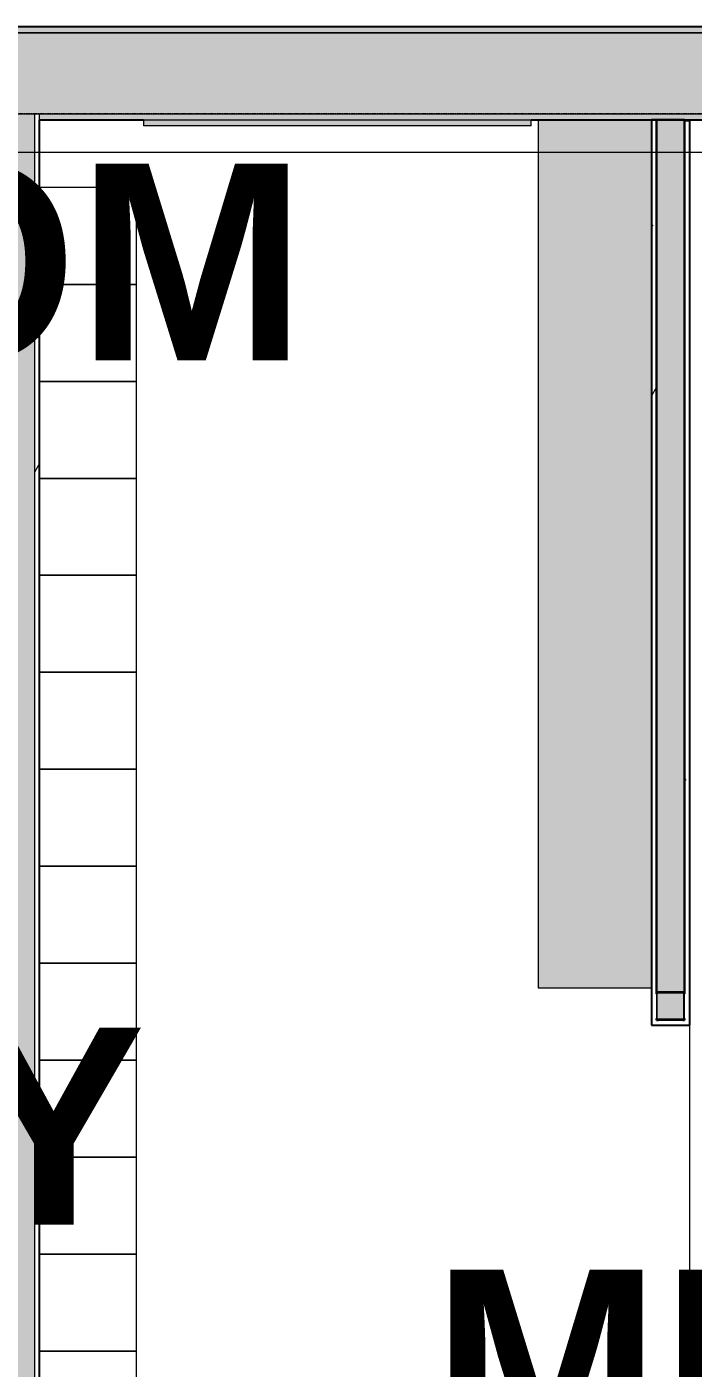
# Model space of a CAD drawing. Header units: inches. Extents: x 25369 to 33161, y -23509 to -20274.
# Drawn here: x 31235.3 to 31317.8, y -22524.8 to -22358.8 of the extents above; entities that cross this region are included whole.
import ezdxf

# ---------------------------------------------------------------- set-up
doc = ezdxf.new("R2010")
doc.units = ezdxf.units.IN
doc.header["$MEASUREMENT"] = 0
doc.linetypes.add('Grid Line 1_2_', pattern=[0.875, 0.5, -0.125, 0.125, -0.125])
for name, color, linetype, lineweight in [('A-FLOR', 192, 'Continuous', 9), ('A-WALL', 113, 'Continuous', 9), ('A-WALL-PATT', 111, 'Continuous', 25), ('G-ANNO-SYMB', 111, 'Continuous', 9), ('I-FURN', 30, 'Continuous', 9), ('I-WALL', 2, 'Continuous', 9), ('M-AREA-IDEN', 171, 'Continuous', 9), ('Q-SPCQ', 91, 'Continuous', 9), ('S-COLS', 52, 'Continuous', 9), ('S-GRID', 1, 'Continuous', 9)]:
    doc.layers.add(name, color=color, linetype=linetype, lineweight=lineweight)
doc.styles.add('Arial_B', font='arialbd.ttf', dxfattribs={"height": 24.354149})
pattern_1 = [(0, (5929.126, 0), (61.44, 15.36), [2.534, -43.546, 2.534, -43.546, -245.76]), (0, (5929.126, 0), (61.44, 15.36), [-92.16, 2.534, -89.626, 2.534, -43.546, -107.52]), (0, (5929.126, 0), (61.44, 15.36), [-230.4, 2.534, -28.186, 2.534, -74.266]), (120, (5952.166, 7.68), (-44.02215, 45.528601), [2.534, -43.546, 2.534, -43.546, -245.76]), (120, (5952.166, 7.68), (-44.02215, 45.528601), [-92.16, 2.534, -89.626, 2.534, -43.546, -107.52]), (120, (5952.166, 7.68), (-44.02215, 45.528601), [-230.4, 2.534, -28.186, 2.534, -74.266]), (240, (5959.846, 38.4), (-17.41785, -60.888601), [2.534, -43.546, 2.534, -43.546, -245.76]), (240, (5959.846, 38.4), (-17.41785, -60.888601), [-92.16, 2.534, -89.626, 2.534, -43.546, -107.52]), (240, (5959.846, 38.4), (-17.41785, -60.888601), [-230.4, 2.534, -28.186, 2.534, -74.266])]

# ---------------------------------------------------------------- blocks, each defined once
blk = doc.blocks.new('Furniture 8 - Furniture 1-2437-Overall Floor Plan')
at = {"layer": 'I-FURN'}
blk.add_hatch(color=8, dxfattribs=at).paths.add_polyline_path([(25362.47, -22603.74), (25364.61, -22603.74), (25364.61, -22496.3), (25350.61, -22496.3), (25350.61, -22603.74)], flags=0)
at = {"layer": 'I-FURN', "color": 7}
for p, q in [((25350.61, -22496.3), (25350.61, -22603.74)), ((25350.61, -22603.74), (25364.61, -22603.74))]:
    blk.add_line(p, q, dxfattribs=at)
blk = doc.blocks.new('Locker-Double Stacked - 12_ x 12_-11070-Overall Floor Plan')
at = {"layer": 'I-FURN', "color": 7}
for p, q in [((6, 6), (-6, 6)), ((-6, 6), (-6, -6)), ((6, -6), (6, 6)), ((-6, -6), (6, -6))]:
    blk.add_line(p, q, dxfattribs=at)
blk = doc.blocks.new('Bradley-Washroom_Accessories-Mirrors-780_Custom - Bradley-Washroom_Accessories-Mirrors-780_Custom-177760-Overall Floor Plan')
at = {"layer": 'Q-SPCQ'}
blk.add_hatch(color=9, dxfattribs=at).paths.add_polyline_path([(25368.64, -22371.05), (25368.64, -22370.3), (25320.64, -22370.3), (25320.64, -22371.05)], flags=0)
at = {"layer": 'Q-SPCQ', "color": 7}
for p, q in [((25320.64, -22370.3), (25368.64, -22370.3)), ((25320.64, -22370.3), (25320.64, -22371.05)), ((25368.64, -22371.05), (25320.64, -22371.05)), ((25368.64, -22371.05), (25368.64, -22370.3))]:
    blk.add_line(p, q, dxfattribs=at)
blk = doc.blocks.new('HSS-Hollow Structural Section-Column - HSS3-1_2X3-1_2X1_8-V79-Overall Floor Plan')
at = {"layer": 'S-COLS'}
h = blk.add_hatch(dxfattribs=at)
h.set_pattern_fill('FP_39', color=256, style=0, pattern_type=2)
h.set_pattern_definition([(45, (-19456.764, 22479.99), (-19.00703, 19.00703), []), (45, (-19456.764, 22508.79), (-19.00703, 19.00703), [])])
h.paths.add_polyline_path([(-1.52, -1.75), (1.52, -1.75), (1.52, -1.63), (-1.52, -1.63)], flags=0)
h.paths.add_polyline_path([(1.63, -1.52), (1.75, -1.52), (1.75, 1.52), (1.63, 1.52)], flags=0)
h.paths.add_polyline_path([(-1.75, -1.52), (-1.63, -1.52), (-1.63, 1.52), (-1.75, 1.52)], flags=0)
h.paths.add_polyline_path([(1.52, 1.63), (1.52, 1.75), (-1.52, 1.75), (-1.52, 1.63)], flags=0)
at = {"layer": 'S-COLS', "color": 170, "lineweight": 15}
for p, q in [((1.52, 1.75), (-1.52, 1.75)), ((-1.75, 1.52), (-1.75, -1.52)), ((-1.63, -1.52), (-1.63, 1.52)), ((-1.52, 1.63), (1.52, 1.63)), ((1.63, 1.52), (1.63, -1.52)), ((1.75, -1.52), (1.75, 1.52)), ((1.52, -1.63), (-1.52, -1.63)), ((-1.52, -1.75), (1.52, -1.75))]:
    blk.add_line(p, q, dxfattribs=at)
for centre, radius, start, end in [((-1.52, 1.52), 0.232, 90, 180), ((1.52, 1.52), 0.232, 360, 90), ((-1.52, 1.52), 0.116, 90, 180), ((1.52, 1.52), 0.116, 0, 90), ((-1.52, -1.52), 0.232, 180, 270), ((-1.52, -1.52), 0.116, 180, 270), ((1.52, -1.52), 0.232, 270, 360), ((1.52, -1.52), 0.116, 270, 360)]:
    blk.add_arc(centre, radius, start, end, dxfattribs=at)
blk = doc.blocks.new('Locker Rooms and Restrooms_rvt-2-Overall Floor Plan')
at = {"layer": 'A-WALL-PATT', "lineweight": 9}
h = blk.add_hatch(dxfattribs=at)
h.set_pattern_fill('FP_15', style=0, pattern_type=2)
h.set_pattern_definition(pattern_1)
h.paths.add_polyline_path([(25384.14, -22482.37), (25384.14, -22370.3), (25383.52, -22370.3), (25383.52, -22482.37)], flags=0)
h = blk.add_hatch(dxfattribs=at)
h.set_pattern_fill('FP_15', style=0, pattern_type=2)
h.set_pattern_definition(pattern_1)
h.paths.add_polyline_path([(25387.65, -22481.74), (25388.27, -22481.74), (25388.27, -22370.43), (25387.64, -22370.43), (25387.64, -22481.74)], flags=0)
at = {"layer": 'I-WALL'}
h = blk.add_hatch(color=9, dxfattribs=at)
h.paths.add_polyline_path([(25384.26, -22481.74), (25384.37, -22481.74), (25384.37, -22481.62), (25387.41, -22481.62), (25387.41, -22481.74), (25387.64, -22481.74), (25387.64, -22481.51), (25387.52, -22481.51), (25387.52, -22478.47), (25387.64, -22478.47), (25387.64, -22370.3), (25384.14, -22370.3), (25384.14, -22478.47), (25384.26, -22478.47), (25384.26, -22481.51), (25384.14, -22481.51), (25384.14, -22481.74)], flags=0)
h.paths.add_polyline_path([(25384.37, -22478.36), (25384.37, -22478.24), (25387.41, -22478.24), (25387.41, -22478.36)], flags=0)
at = {"layer": 'A-FLOR', "color": 7}
for p, q in [((25388.27, -22370.43), (25388.27, -22370.3)), ((25388.27, -22526.93), (25388.27, -22482.37))]:
    blk.add_line(p, q, dxfattribs=at)
at = {"layer": 'I-WALL', "color": 250, "lineweight": 25}
for p, q in [((25383.52, -22370.3), (25383.52, -22482.37)), ((25384.14, -22370.3), (25383.52, -22370.3)), ((25384.14, -22370.3), (25384.14, -22478.47)), ((25387.64, -22370.3), (25384.14, -22370.3)), ((25384.14, -22478.47), (25384.14, -22370.3)), ((25387.64, -22478.47), (25387.64, -22370.3)), ((25388.27, -22370.43), (25387.64, -22370.43)), ((25387.64, -22370.43), (25387.64, -22478.47)), ((25388.27, -22481.74), (25388.27, -22370.43)), ((25383.52, -22482.37), (25384.14, -22482.37)), ((25384.14, -22481.51), (25384.14, -22481.74)), ((25384.14, -22481.74), (25384.14, -22481.51)), ((25384.14, -22481.74), (25384.37, -22481.74)), ((25384.37, -22481.74), (25384.14, -22481.74)), ((25384.14, -22482.37), (25388.27, -22482.37)), ((25387.41, -22481.74), (25387.64, -22481.74)), ((25387.64, -22481.74), (25387.41, -22481.74)), ((25387.64, -22481.74), (25387.64, -22481.51)), ((25387.64, -22481.51), (25387.64, -22481.74)), ((25388.27, -22482.37), (25388.27, -22481.74))]:
    blk.add_line(p, q, dxfattribs=at)
at = {"lineweight": 9}
for name, p in [('Bradley-Washroom_Accessories-Mirrors-780_Custom - Bradley-Washroom_Accessories-Mirrors-780_Custom-177760-Overall Floor Plan', (0, 0)), ('Furniture 8 - Furniture 1-2437-Overall Floor Plan', (18.9, 126)), ('HSS-Hollow Structural Section-Column - HSS3-1_2X3-1_2X1_8-V79-Overall Floor Plan', (25385.89, -22479.99))]:
    blk.add_blockref(name, p, dxfattribs=at)
at = {"lineweight": 9, "rotation": 270}
for p in [(25313.77, -22384.68), (25313.77, -22396.68), (25313.77, -22408.68), (25313.77, -22420.68), (25313.77, -22432.68), (25313.77, -22444.68), (25313.77, -22456.68), (25313.77, -22468.68), (25313.77, -22480.68), (25313.77, -22492.68), (25313.77, -22504.68), (25313.77, -22516.68), (25313.77, -22528.68)]:
    blk.add_blockref('Locker-Double Stacked - 12_ x 12_-11070-Overall Floor Plan', p, dxfattribs=at)

msp = doc.modelspace()

# ---------------------------------------------------------------- hatches: boundary and pattern name
at = {"layer": 'A-WALL-PATT', "lineweight": 9}
h = msp.add_hatch(dxfattribs=at)
h.set_pattern_fill('FP_16', color=256, style=0, pattern_type=2)
h.set_pattern_definition([(161.57, (5930.086, 0.96), (-7.6802237, -0.0009796), [0, -54.643, 6.067, 0]), (18.43, (5928.166, 0.96), (-7.6802237, 0.0009796), [0, -54.643, 6.067, 0]), (108.43, (5930.086, 0.96), (3.8382953, -19.20136532), [18.211, -42.499]), (71.57, (5928.166, 0.96), (3.8382953, 19.20136532), [18.211, -42.499])])
h.paths.add_polyline_path([(31667.89, -22369.55), (31667.89, -22359.55), (31492.64, -22359.55), (31492.64, -22369.55), (31661.43, -22369.55)], flags=0)
h.paths.add_polyline_path([(31410.64, -22369.55), (31410.64, -22359.55), (31090.64, -22359.55), (31090.64, -22369.55), (31310.5, -22369.55)], flags=0)
h.paths.add_polyline_path([(31047.14, -22369.55), (31047.14, -22359.55), (30849.39, -22359.55), (30849.39, -22369.55), (31029.76, -22369.55)], flags=0)
h.paths.add_polyline_path([(30771.27, -22369.55), (30771.27, -22359.55), (30559.89, -22359.55), (30559.89, -22369.55), (30749.02, -22369.55)], flags=0)
h.paths.add_polyline_path([(28727.77, -22369.55), (28727.77, -22359.55), (28710.52, -22359.55), (28710.52, -22369.55), (28713.64, -22369.55)], flags=0)
h = msp.add_hatch(dxfattribs=at)
h.set_pattern_fill('FP_15', color=256, style=0, pattern_type=2)
h.set_pattern_definition(pattern_1)
h.paths.add_polyline_path([(31236.89, -22787.3), (31236.86, -22768.76), (31236.27, -22768.76), (31236.27, -22787.3)], flags=0)
h.paths.add_polyline_path([(31236.86, -22767.96), (31236.89, -22767.96), (31236.89, -22369.55), (31236.27, -22369.55), (31236.27, -22767.96)], flags=0)
at = {"layer": 'I-WALL'}
h = msp.add_hatch(color=256, dxfattribs=at)
h.paths.add_polyline_path([(31667.89, -22369.55), (31668.64, -22369.55), (31668.64, -22358.8), (31491.89, -22358.8), (31491.89, -22369.55), (31492.64, -22369.55), (31492.64, -22359.55), (31667.89, -22359.55)], flags=0)
h.paths.add_polyline_path([(31410.64, -22369.55), (31411.39, -22369.55), (31411.39, -22358.8), (31089.89, -22358.8), (31089.89, -22369.55), (31090.64, -22369.55), (31090.64, -22359.55), (31410.64, -22359.55)], flags=0)
h.paths.add_polyline_path([(31047.89, -22369.55), (31047.89, -22358.8), (30848.64, -22358.8), (30848.64, -22369.55), (30849.39, -22369.55), (30849.39, -22359.55), (31047.14, -22359.55), (31047.14, -22369.55)], flags=0)
h.paths.add_polyline_path([(30772.02, -22369.55), (30772.02, -22358.8), (30559.14, -22358.8), (30559.14, -22369.55), (30559.89, -22369.55), (30559.89, -22359.55), (30771.27, -22359.55), (30771.27, -22369.55)], flags=0)
h.paths.add_polyline_path([(28727.77, -22369.55), (28728.52, -22369.55), (28728.52, -22358.8), (28720.52, -22358.8), (28720.52, -22359.55), (28727.77, -22359.55)], flags=0)
at = {"layer": 'I-WALL', "lineweight": 5}
h = msp.add_hatch(color=256, dxfattribs=at)
h.paths.add_polyline_path([(31668.64, -22370.3), (31668.64, -22369.55), (31491.89, -22369.55), (31491.89, -22370.3), (31661.43, -22370.3)], flags=0)
h.paths.add_polyline_path([(31411.39, -22370.3), (31411.39, -22369.55), (31236.89, -22369.55), (31236.89, -22370.3), (31310.5, -22370.3)], flags=0)
h.paths.add_polyline_path([(31232.14, -22370.3), (31232.14, -22369.55), (31089.89, -22369.55), (31089.89, -22370.3), (31170.13, -22370.3)], flags=0)
h.paths.add_polyline_path([(31047.89, -22370.3), (31047.89, -22369.55), (30848.64, -22369.55), (30848.64, -22370.3), (31029.76, -22370.3)], flags=0)
h.paths.add_polyline_path([(30772.02, -22370.3), (30772.02, -22369.55), (30559.14, -22369.55), (30559.14, -22370.3), (30749.02, -22370.3)], flags=0)
h.paths.add_polyline_path([(28728.52, -22370.3), (28728.52, -22369.55), (28710.52, -22369.55), (28710.52, -22370.3), (28713.64, -22370.3)], flags=0)
msp.add_hatch(color=256, dxfattribs=at).paths.add_polyline_path([(31236.27, -22787.3), (31236.27, -22768.76), (31235.2, -22768.76), (31235.2, -22767.96), (31236.27, -22767.96), (31236.27, -22369.55), (31232.77, -22369.55), (31232.77, -22787.3)], flags=0)

# ---------------------------------------------------------------- linework, layer by layer
at = {"layer": 'A-WALL'}
for p, q in [((31090.64, -22359.55), (31410.64, -22359.55)), ((31090.64, -22369.55), (31410.64, -22369.55)), ((31236.27, -22369.55), (31236.27, -22767.96)), ((31236.89, -22370.3), (31236.89, -22369.55))]:
    msp.add_line(p, q, dxfattribs=at)
at = {"layer": 'G-ANNO-SYMB'}
msp.add_line((32512.73, -22374.36), (27926.42, -22374.36), dxfattribs=at)
at = {"layer": 'I-WALL', "lineweight": 25}
for p, q in [((31411.39, -22358.8), (31089.89, -22358.8)), ((31236.89, -22370.3), (31249.77, -22370.3)), ((31236.89, -22767.96), (31236.89, -22370.3)), ((31297.77, -22370.3), (31411.39, -22370.3))]:
    msp.add_line(p, q, dxfattribs=at)
at = {"layer": 'S-GRID', "linetype": 'Grid Line 1_2_'}
for p, q in [((32648.19, -22359.55), (28582.64, -22359.55)), ((33026.59, -22359.55), (28666.64, -22359.55)), ((32930.59, -22369.55), (28666.64, -22369.55))]:
    msp.add_line(p, q, dxfattribs=at)

# ---------------------------------------------------------------- block references
at = {"lineweight": 5}
msp.add_blockref('Locker Rooms and Restrooms_rvt-2-Overall Floor Plan', (5929.13, 0), dxfattribs=at)

# ---------------------------------------------------------------- texts
at = {"layer": 'M-AREA-IDEN', "char_height": 24.354, "attachment_point": 2, "line_spacing_factor": 0.938532, "style": 'Arial_B'}
for s, insert, width in [('RESTROOM', (31171.63, -22375.74), 228.096), ('LAUNDRY\\PROOM', (31166.85, -22482.67), 192.096), ("MEN'S\\PLOCKER", (31338.66, -22512.63), 166.752)]:
    msp.add_mtext(s, dxfattribs=dict(at, insert=insert, width=width))

doc.saveas('drawing.dxf')
